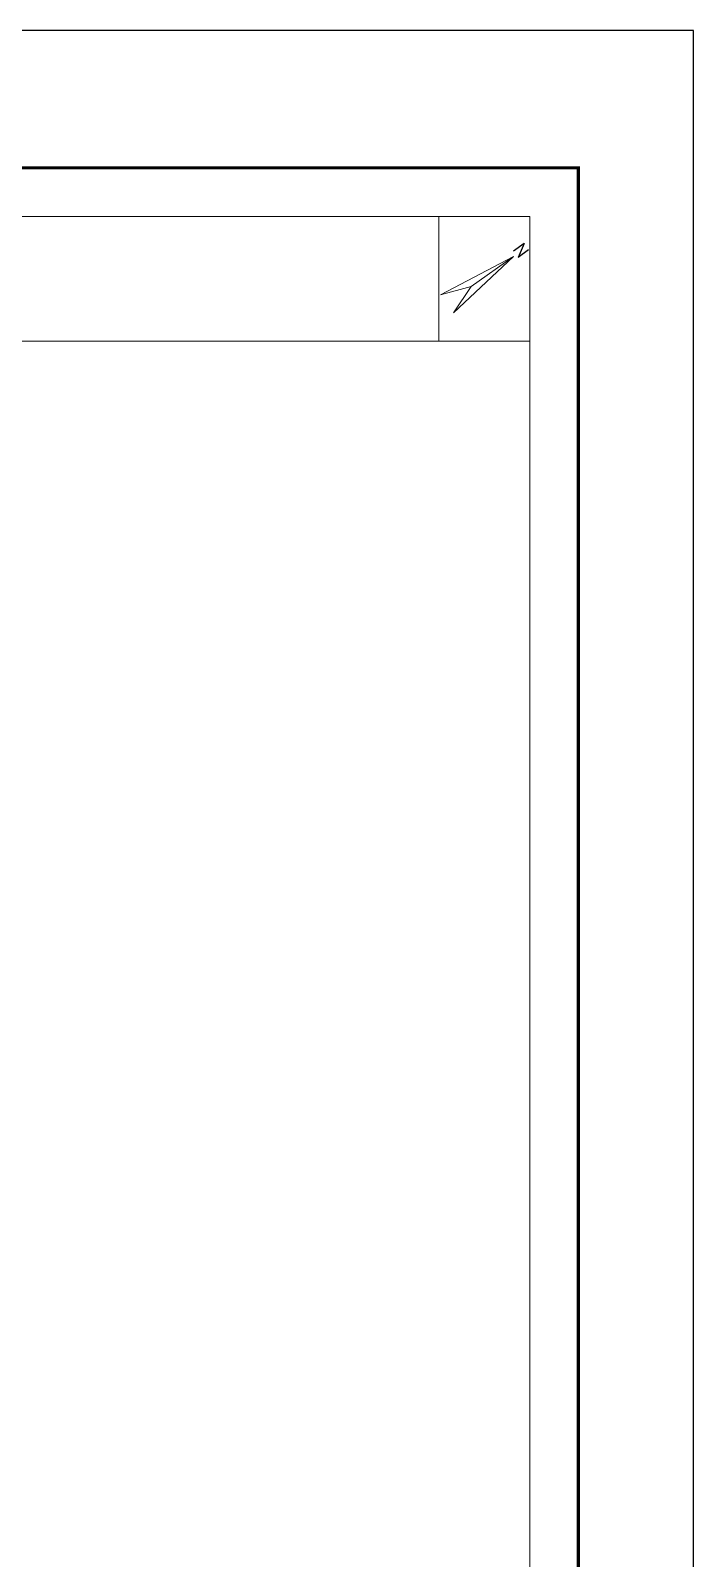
# Model space of a CAD drawing. Extents: x 513700 to 513844, y -232466 to -232398.
# Drawn here: x 513824.79 to 513844.28, y -232442.93 to -232398.02 of the extents above; entities that cross this region are included whole.
import ezdxf
from ezdxf.enums import TextEntityAlignment as Align

# ---------------------------------------------------------------- set-up
doc = ezdxf.new("R2010")
doc.units = 0
doc.header["$LTSCALE"] = 1000
doc.layers.add('图廓', color=252, linetype='Continuous', lineweight=9)
doc.layers.add('打印图框', color=252, linetype='Continuous', plot=False)
doc.styles.add('tkhz1', font='txt.shx', dxfattribs={"width": 0.8, "bigfont": 'hztxt.shx'})

msp = doc.modelspace()

# ---------------------------------------------------------------- linework, layer by layer
at = {"layer": '图廓', "color": 0, "linetype": 'ByBlock'}
for p, q in [((513838.982, -232404.659), (513836.844, -232405.789)), ((513837.225, -232406.32), (513838.982, -232404.659)), ((513837.743, -232405.547), (513838.982, -232404.659))]:
    msp.add_line(p, q, dxfattribs=at)
at = {"layer": '图廓', "color": 0, "linetype": 'ByBlock', "ltscale": 2}
for p, q in [((513838.982, -232404.659), (513836.844, -232405.789)), ((513837.225, -232406.32), (513838.982, -232404.659)), ((513837.743, -232405.547), (513838.982, -232404.659))]:
    msp.add_line(p, q, dxfattribs=at)
at = {"layer": '图廓', "color": 0}
msp.add_line((513758.483, -232407.154), (513839.466, -232407.154), dxfattribs=at)
at = {"layer": '图廓', "color": 0, "const_width": 0.0953}
msp.add_lwpolyline([(513757.054, -232402.055), (513840.895, -232402.055), (513840.895, -232463.268), (513757.054, -232463.268)], close=True, dxfattribs=at)
at = {"layer": '图廓', "color": 0}
msp.add_lwpolyline([(513758.483, -232403.484), (513839.466, -232403.484), (513839.466, -232461.839), (513758.483, -232461.839)], close=True, dxfattribs=at)
msp.add_lwpolyline([(513836.789, -232403.484), (513836.789, -232407.154)], dxfattribs=at)
at = {"layer": '图廓', "color": 0, "linetype": 'ByBlock', "ltscale": 2}
for points in [[(513837.743, -232405.547), (513836.844, -232405.789)], [(513837.743, -232405.547), (513837.225, -232406.32)]]:
    msp.add_lwpolyline(points, dxfattribs=at)
at = {"layer": '打印图框', "color": 6, "ltscale": 0.5}
msp.add_lwpolyline([(513753.629, -232465.998), (513844.276, -232465.998), (513844.276, -232398.019), (513753.629, -232398.019)], close=True, dxfattribs=at)

# ---------------------------------------------------------------- texts
at = {"layer": '图廓', "color": 0, "linetype": 'ByBlock', "ltscale": 2, "style": 'tkhz1'}
msp.add_text('N', height=0.381, rotation=305.6327, dxfattribs=at).set_placement((513839.362, -232404.374), align=Align.TOP_CENTER)

doc.saveas('drawing.dxf')
